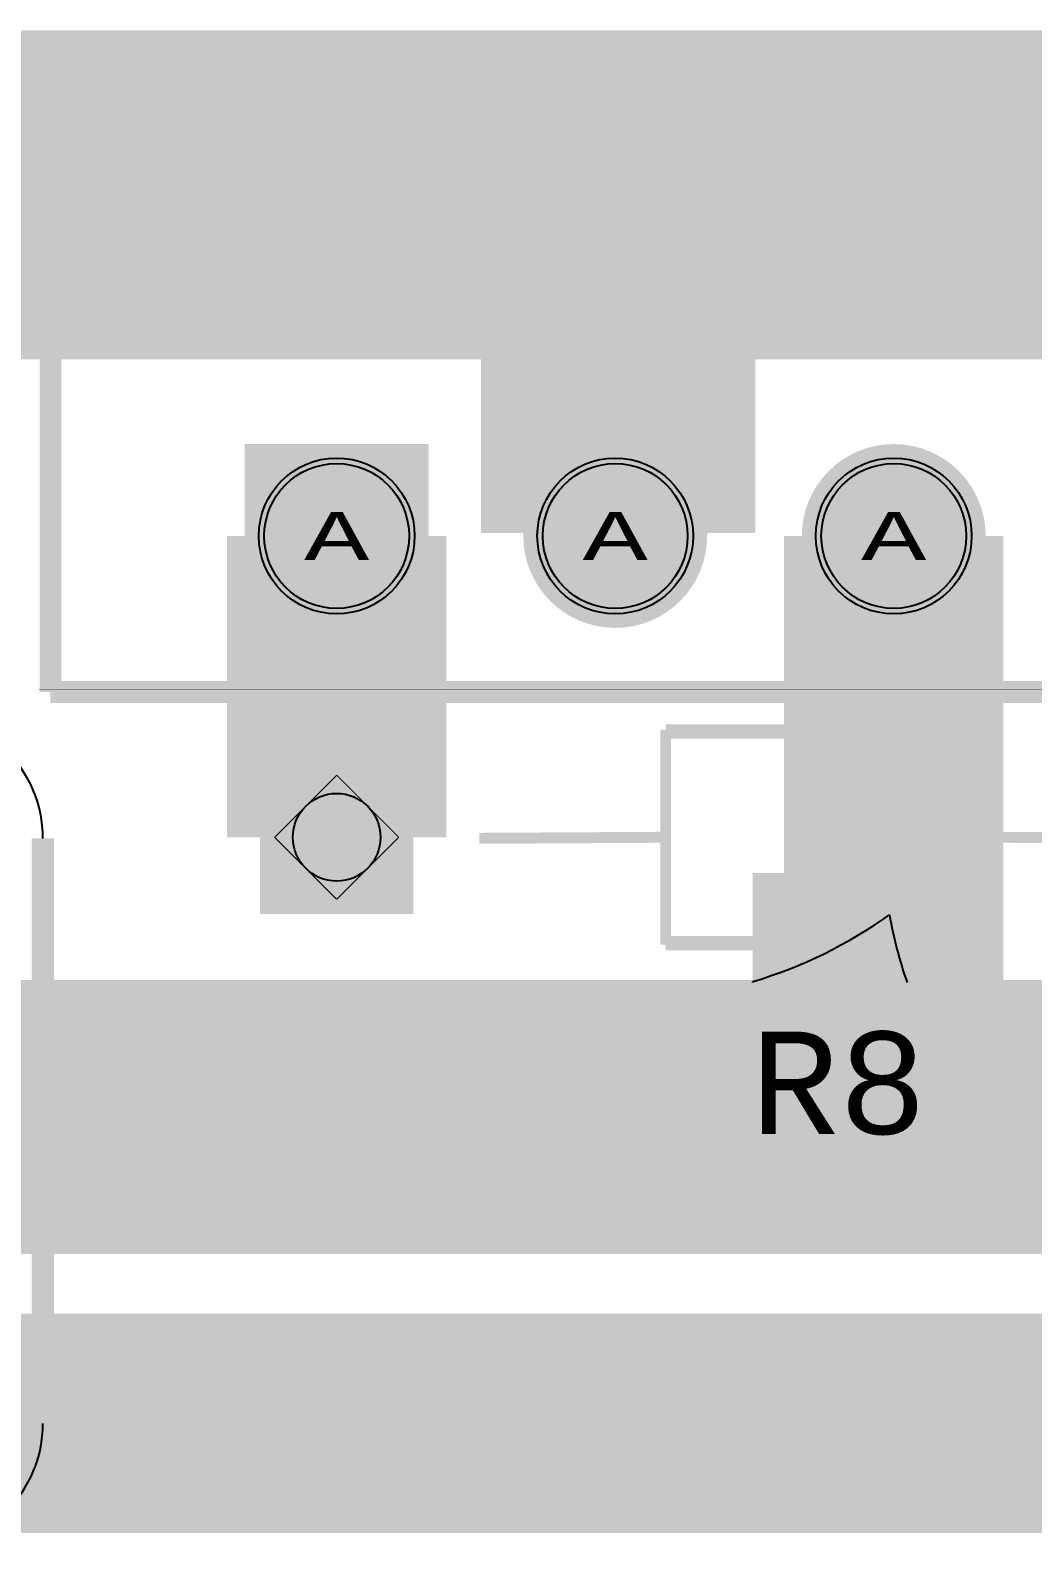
# Model space of a CAD drawing. Extents: x -3 to 268, y -4 to 76.
# Drawn here: x 27.68 to 36.83, y 46.45 to 60.2 of the extents above; entities that cross this region are included whole.
import ezdxf
from ezdxf.enums import TextEntityAlignment as Align

# ---------------------------------------------------------------- set-up
doc = ezdxf.new("R2010")
doc.units = 0
for name, color, linetype in [('3D_INFO_TOP', 1, 'CONTINUOUS'), ('COPPER_BOTTOM', 3, 'CONTINUOUS'), ('COPPER_TOP', 1, 'CONTINUOUS'), ('DRILL', 255, 'CONTINUOUS'), ('DRILL_SYMBOLS', 255, 'CONTINUOUS'), ('SILKSCREEN_TOP', 4, 'CONTINUOUS'), ('SOLDER_MASK_BOTTOM', 212, 'CONTINUOUS'), ('SOLDER_MASK_TOP', 200, 'CONTINUOUS')]:
    doc.layers.add(name, color=color, linetype=linetype)
doc.styles.add('MONOTxtStyle', font='monotxt')

msp = doc.modelspace()

# ---------------------------------------------------------------- hatches: boundary and pattern name
at = {"layer": 'COPPER_BOTTOM'}
h = msp.add_hatch(color=256, dxfattribs=at)
h.paths.add_polyline_path([(29.641799, 54.750698), (29.641799, 56.427098), (31.318199, 56.427098), (31.318199, 54.750698)])
edge = h.paths.add_edge_path()
edge.add_arc((30.479999, 55.588898), 0.6604, 0, 360)
h = msp.add_hatch(color=256, dxfattribs=at)
edge = h.paths.add_edge_path()
edge.add_arc((33.019999, 55.588898), 0.8382, 0, 360)
edge = h.paths.add_edge_path()
edge.add_arc((33.019999, 55.588898), 0.6604, 0, 360)
h = msp.add_hatch(color=256, dxfattribs=at)
edge = h.paths.add_edge_path()
edge.add_arc((35.559999, 55.588898), 0.8382, 0, 360)
edge = h.paths.add_edge_path()
edge.add_arc((35.559999, 55.588898), 0.6604, 0, 360)
h = msp.add_hatch(color=256, dxfattribs=at)
edge = h.paths.add_edge_path()
edge.add_arc((30.48, 52.842), 0.7, 0, 360)
edge = h.paths.add_edge_path()
edge.add_arc((30.48, 52.842), 0.4, 0, 360)
h = msp.add_hatch(color=3, dxfattribs=at)
edge = h.paths.add_edge_path()
edge.add_line((34.2748, 51.517354), (35.681722, 51.517354))
edge.add_arc((39.48, 52.832), 4.019354, 189.982315, 199.091574, ccw=False)
edge.add_arc((33.0469, 55.615799), 4.270563, 286.75463, 305.412132, ccw=False)
edge.add_arc((30.479999, 52.842001), 4.019354, 340.757495, 340.895976, ccw=False)
at = {"layer": 'COPPER_TOP'}
h = msp.add_hatch(color=256, dxfattribs=at)
h.paths.add_polyline_path([(29.641799, 54.750698), (29.641799, 56.427098), (31.318199, 56.427098), (31.318199, 54.750698)])
edge = h.paths.add_edge_path()
edge.add_arc((30.479999, 55.588898), 0.6604, 0, 360)
h = msp.add_hatch(color=256, dxfattribs=at)
edge = h.paths.add_edge_path()
edge.add_arc((33.019999, 55.588898), 0.8382, 0, 360)
edge = h.paths.add_edge_path()
edge.add_arc((33.019999, 55.588898), 0.6604, 0, 360)
h = msp.add_hatch(color=256, dxfattribs=at)
edge = h.paths.add_edge_path()
edge.add_arc((35.559999, 55.588898), 0.8382, 0, 360)
edge = h.paths.add_edge_path()
edge.add_arc((35.559999, 55.588898), 0.6604, 0, 360)
h = msp.add_hatch(color=256, dxfattribs=at)
h.paths.add_polyline_path([(29.78, 52.142), (29.78, 53.542), (31.18, 53.542), (31.18, 52.142)])
edge = h.paths.add_edge_path()
edge.add_arc((30.48, 52.842), 0.4, 0, 360)
at = {"layer": 'DRILL'}
h = msp.add_hatch(color=255, dxfattribs=at)
edge = h.paths.add_edge_path()
edge.add_arc((30.479999, 55.588898), 0.6604, 0, 360)
h = msp.add_hatch(color=255, dxfattribs=at)
edge = h.paths.add_edge_path()
edge.add_arc((33.019999, 55.588898), 0.6604, 0, 360)
h = msp.add_hatch(color=255, dxfattribs=at)
edge = h.paths.add_edge_path()
edge.add_arc((35.559999, 55.588898), 0.6604, 0, 360)
h = msp.add_hatch(color=255, dxfattribs=at)
edge = h.paths.add_edge_path()
edge.add_arc((30.48, 52.842), 0.4, 0, 360)
at = {"layer": 'SOLDER_MASK_BOTTOM'}
h = msp.add_hatch(color=256, dxfattribs=at)
h.paths.add_polyline_path([(29.641799, 54.750698), (29.641799, 56.427098), (31.318199, 56.427098), (31.318199, 54.750698)])
edge = h.paths.add_edge_path()
edge.add_arc((30.479999, 55.588898), 0.6604, 0, 360)
h = msp.add_hatch(color=256, dxfattribs=at)
edge = h.paths.add_edge_path()
edge.add_arc((33.019999, 55.588898), 0.8382, 0, 360)
edge = h.paths.add_edge_path()
edge.add_arc((33.019999, 55.588898), 0.6604, 0, 360)
h = msp.add_hatch(color=256, dxfattribs=at)
edge = h.paths.add_edge_path()
edge.add_arc((35.559999, 55.588898), 0.8382, 0, 360)
edge = h.paths.add_edge_path()
edge.add_arc((35.559999, 55.588898), 0.6604, 0, 360)
h = msp.add_hatch(color=256, dxfattribs=at)
edge = h.paths.add_edge_path()
edge.add_arc((30.48, 52.842), 0.7, 0, 360)
edge = h.paths.add_edge_path()
edge.add_arc((30.48, 52.842), 0.4, 0, 360)
at = {"layer": 'SOLDER_MASK_TOP'}
h = msp.add_hatch(color=256, dxfattribs=at)
h.paths.add_polyline_path([(29.641799, 54.750698), (29.641799, 56.427098), (31.318199, 56.427098), (31.318199, 54.750698)])
edge = h.paths.add_edge_path()
edge.add_arc((30.479999, 55.588898), 0.6604, 0, 360)
h = msp.add_hatch(color=256, dxfattribs=at)
edge = h.paths.add_edge_path()
edge.add_arc((33.019999, 55.588898), 0.8382, 0, 360)
edge = h.paths.add_edge_path()
edge.add_arc((33.019999, 55.588898), 0.6604, 0, 360)
h = msp.add_hatch(color=256, dxfattribs=at)
edge = h.paths.add_edge_path()
edge.add_arc((35.559999, 55.588898), 0.8382, 0, 360)
edge = h.paths.add_edge_path()
edge.add_arc((35.559999, 55.588898), 0.6604, 0, 360)
h = msp.add_hatch(color=256, dxfattribs=at)
h.paths.add_polyline_path([(29.78, 52.142), (29.78, 53.542), (31.18, 53.542), (31.18, 52.142)])
edge = h.paths.add_edge_path()
edge.add_arc((30.48, 52.842), 0.4, 0, 360)

# ---------------------------------------------------------------- linework, layer by layer
at = {"layer": '3D_INFO_TOP', "color": 1}
for points, const_width in [([(27.762199, 58.840098), (38.277799, 58.840098)], 0.001), ([(27.762199, 54.191898), (27.762199, 58.840098)], 0.001), ([(27.762199, 58.840098), (38.277799, 58.840098)], 0.001), ([(27.762199, 57.443098), (27.762199, 58.840098)], 0.001), ([(38.277799, 57.443098), (27.762199, 57.443098)], 0.001), ([(38.277799, 54.191898), (27.762199, 54.191898)], 0.001), ([(33.48, 53.792), (36.48, 53.792)], 0.1), ([(33.48, 51.892), (33.48, 53.792)], 0.1), ([(36.48, 53.792), (36.48, 51.892)], 0.1), ([(36.48, 51.892), (33.48, 51.892)], 0.1)]:
    msp.add_lwpolyline(points, dxfattribs=dict(at, const_width=const_width))
at = {"layer": 'COPPER_BOTTOM', "color": 3}
for points, const_width in [([(12.6731, 58.7009), (78.4591, 58.7009)], 3), ([(33.0469, 58.7009), (33.0469, 55.615799)], 2.5), ([(30.479999, 55.588898), (30.479999, 52.842001)], 2), ([(35.559999, 55.588898), (35.559999, 51.080901)], 2), ([(34.2748, 51.517354), (35.681722, 51.517354)], 2), ([(59.436, 50.292), (15.748, 50.292)], 2.5), ([(69.596, 47.498), (26.416, 47.498)], 2)]:
    msp.add_lwpolyline(points, dxfattribs=dict(at, const_width=const_width))
for centre, radius, start, end in [((33.0469, 55.615799), 4.270563, 286.75463, 305.412132), ((39.48, 52.832), 4.019354, 189.982315, 199.091574), ((30.479999, 52.842001), 4.019354, 340.757495, 340.895976)]:
    msp.add_arc(centre, radius, start, end, dxfattribs=at)
at = {"layer": 'DRILL', "color": 255}
for centre, radius in [((30.479999, 55.588898), 0.6604), ((33.019999, 55.588898), 0.6604), ((35.559999, 55.588898), 0.6604), ((30.48, 52.842), 0.4)]:
    msp.add_circle(centre, radius, dxfattribs=at)
at = {"layer": 'DRILL_SYMBOLS', "color": 7, "const_width": 0.01}
for points in [[(30.48, 53.407684), (29.914316, 52.842)], [(31.045684, 52.842), (30.48, 53.407684)], [(29.914316, 52.842), (30.48, 52.276316)], [(30.48, 52.276316), (31.045684, 52.842)]]:
    msp.add_lwpolyline(points, dxfattribs=at)
at = {"layer": 'DRILL_SYMBOLS', "color": 7}
for centre in [(30.479999, 55.588898), (33.019999, 55.588898), (35.559999, 55.588898)]:
    msp.add_circle(centre, 0.7104, dxfattribs=at)
at = {"layer": 'SILKSCREEN_TOP', "color": 4}
for points, const_width in [([(38.169999, 58.865998), (27.869999, 58.865998)], 0.2), ([(27.869999, 58.865998), (27.869999, 54.165998)], 0.2), ([(27.869999, 54.165998), (38.169999, 54.165998)], 0.2), ([(33.48, 53.822), (36.48, 53.822)], 0.1), ([(33.48, 51.862), (33.48, 53.822)], 0.1), ([(36.48, 53.822), (36.48, 51.862)], 0.1), ([(27.801, 47.498), (27.801, 52.832)], 0.2032), ([(31.78, 52.832), (33.48, 52.842)], 0.1), ([(36.48, 52.842), (38.18, 52.832)], 0.1), ([(36.48, 51.862), (33.48, 51.862)], 0.1)]:
    msp.add_lwpolyline(points, dxfattribs=dict(at, const_width=const_width))
for centre, start, end in [((26.67, 52.832), 0, 90), ((26.67, 47.498), 270, 0)]:
    msp.add_arc(centre, 1.131, start, end, dxfattribs=at)

# ---------------------------------------------------------------- texts
at = {"layer": 'DRILL_SYMBOLS', "style": 'MONOTxtStyle', "width": 1.555556}
for p in [(30.479999, 55.588898), (33.019999, 55.588898), (35.559999, 55.588898)]:
    msp.add_text('A', height=0.440267, dxfattribs=at).set_placement(p, align=Align.MIDDLE_CENTER)
at = {"layer": 'SILKSCREEN_TOP', "style": 'MONOTxtStyle', "width": 0.995556}
msp.add_text('R8', height=0.933333, dxfattribs=at).set_placement((35.057312, 50.602833), align=Align.MIDDLE_CENTER)

doc.saveas('drawing.dxf')
